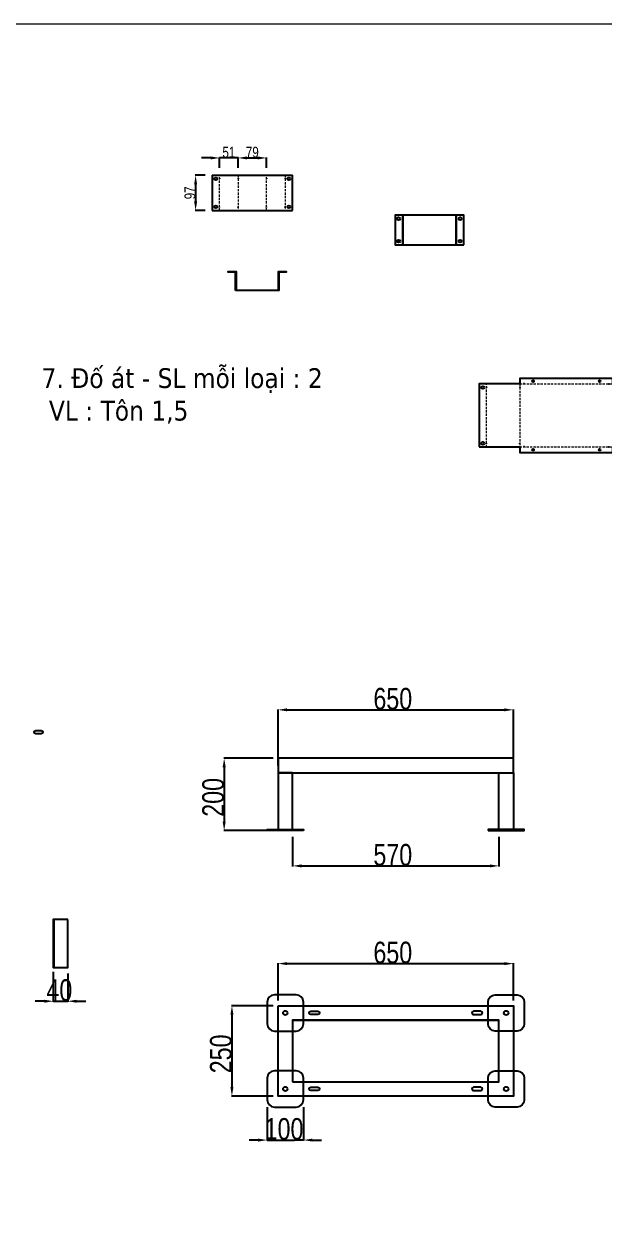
# Model space of a CAD drawing. Header units: inches. Extents: x 21 to 136330, y 8 to 58290.
# Drawn here: x 17136 to 18738, y 26894 to 30206 of the extents above; entities that cross this region are included whole.
import ezdxf
from ezdxf.enums import TextEntityAlignment as Align

# ---------------------------------------------------------------- set-up
doc = ezdxf.new("R2010")
doc.units = ezdxf.units.IN
doc.header["$MEASUREMENT"] = 0
doc.linetypes.add('HIDDEN', pattern=[9.525, 6.35, -3.175])
doc.layers.add('0 TĂNG CỨNG', color=7, linetype='Continuous', lineweight=15)
doc.layers.add('@.0.DM. NÉT ĐỨT', color=8, linetype='HIDDEN', lineweight=9)
for name, color, linetype, transparency in [('@.0.DM. KÍCH THƯỚC', 8, 'Continuous', 0.2), ('@.DM. KÍCH THƯỚC', 8, 'Continuous', 0.2), ('@.DM. KÍCH THƯỚC @ 1', 8, 'Continuous', 0.2)]:
    doc.layers.add(name, color=color, linetype=linetype, transparency=transparency)
doc.layers.add('@.0.DM. NÉT CHÍNH', color=7, linetype='Continuous')
doc.styles.add('ARIAL', font='arial.ttf')
doc.styles.add('Note Text (ISO)', font='tahoma.ttf')
doc.styles.add('roman', font='roman.shx', dxfattribs={"width": 0.8})
doc.styles.add('Tahoma (Input Text)', font='tahoma.ttf')
doc.dimstyles.new('Kích thước Duy Mạnh', dxfattribs={"dimtxt": 30, "dimasz": 25, "dimexe": 1.25, "dimexo": 20, "dimtad": 1, "dimdec": 1, "dimtxsty": 'roman', "dimcen": 2.5, "dimclrd": 8, "dimclre": 8, "dimclrt": 2, "dimadec": 0, "dimazin": 0, "dimtfac": 1, "dimtdec": 1, "dimtix": 1, "dimtmove": 0, "dimatfit": 3, "dimfxl": 1, "dimtfillclr": 1, "dimarcsym": 0})

# ---------------------------------------------------------------- blocks, each defined once
blk = doc.blocks.new('*U88')
at = {"color": 1}
for p, q in [((-50.9, 89.1), (-50.9, 87.1)), ((0, 89.1), (0, 87.1)), ((78.8, 89.1), (78.8, 87.1)), ((129.8, 89.1), (129.8, 87.1)), ((-50.9, 8.3), (-50.9, 10.3)), ((0, 8.3), (0, 10.3)), ((78.8, 8.3), (78.8, 10.3)), ((129.8, 8.3), (129.8, 10.3))]:
    blk.add_line(p, q, dxfattribs=at)
at = {"layer": '@.0.DM. NÉT CHÍNH'}
for p, q in [((-71.1, 97.4), (150, 97.4)), ((-71.1, 97.4), (-71.1, 0)), ((150, 0), (150, 97.4)), ((-71.1, 0), (150, 0))]:
    blk.add_line(p, q, dxfattribs=at)
for centre in [(-61.1, 87.4), (140, 87.4), (-61.1, 10), (140, 10)]:
    blk.add_circle(centre, 4, dxfattribs=at)
at = {"layer": '@.0.DM. NÉT ĐỨT'}
for p, q in [((-50.9, 0), (-50.9, 97.4)), ((0, 97.4), (0, 0)), ((78.8, 0), (78.8, 97.4)), ((129.8, 97.4), (129.8, 0))]:
    blk.add_line(p, q, dxfattribs=at)
blk = doc.blocks.new('*U68')
blk.add_circle((-11.5, 10), 1.5)
at = {"layer": '@.0.DM. NÉT CHÍNH'}
for p, q in [((-3, 82), (-21.5, 82)), ((-21.5, 82), (-21.5, 0)), ((-3, 82), (0, 82)), ((0, 0), (0, 82)), ((1.5, 82), (0, 82)), ((145.7, 82), (1.5, 82)), ((145.7, 82), (147.2, 82)), ((147.2, 82), (147.2, 0)), ((147.2, 82), (150.2, 82)), ((168.7, 82), (150.2, 82)), ((168.7, 0), (168.7, 82)), ((-21.5, 0), (-3, 0)), ((1.5, 0), (145.7, 0)), ((145.7, 0), (147.2, 0)), ((150.2, 0), (147.2, 0)), ((150.2, 0), (168.7, 0))]:
    blk.add_line(p, q, dxfattribs=at)
at = {"layer": '@.0.DM. NÉT CHÍNH', "color": 8}
for p, q in [((0, 82), (0, 0)), ((147.2, 0), (147.2, 82))]:
    blk.add_line(p, q, dxfattribs=at)
at = {"layer": '@.0.DM. NÉT CHÍNH'}
for points in [[(168.7, 0), (168.7, 82), (-21.5, 82), (-21.5, 0)], [(147.2, 0), (147.2, 82), (0, 82), (0, 0)]]:
    blk.add_lwpolyline(points, close=True, dxfattribs=at)
for centre in [(-11.5, 72), (158.7, 72), (-11.5, 10), (158.7, 10)]:
    blk.add_circle(centre, 4, dxfattribs=at)
blk = doc.blocks.new('*D600')
at = {"layer": '@.DM. KÍCH THƯỚC', "color": 8, "lineweight": -2, "transparency": 16777216}
for p, q in [((17636.2, 29788.1), (17608.8, 29788.1)), ((17636.2, 29690.6), (17608.8, 29690.6))]:
    blk.add_line(p, q, dxfattribs=at)
at = {"layer": '@.DM. KÍCH THƯỚC', "lineweight": -2, "transparency": 16777216}
blk.add_line((17610, 29763.1), (17610, 29715.6), dxfattribs=at)
at = {"layer": '@.DM. KÍCH THƯỚC', "transparency": 16777216}
for points in [[(17605.9, 29763.1), (17614.2, 29763.1), (17610, 29788.1)], [(17605.9, 29715.6), (17614.2, 29715.6), (17610, 29690.6)]]:
    blk.add_solid(points, dxfattribs=at)
at = {"layer": 'Defpoints', "color": 0, "transparency": 16777216}
for p in [(17656.2, 29788.1), (17610, 29690.6), (17656.2, 29690.6)]:
    blk.add_point(p, dxfattribs=at)
at = {"layer": '@.DM. KÍCH THƯỚC', "color": 2, "transparency": 16777216, "insert": (17594.4, 29739.4), "char_height": 30, "attachment_point": 5, "rotation": 90, "style": 'roman'}
blk.add_mtext('97', dxfattribs=at)
blk = doc.blocks.new('*D601')
at = {"layer": '@.DM. KÍCH THƯỚC', "lineweight": -2, "transparency": 16777216}
for p, q in [((17651.4, 29835.8), (17626.4, 29835.8)), ((17727.2, 29835.8), (17676.4, 29835.8)), ((17752.2, 29835.8), (17777.2, 29835.8))]:
    blk.add_line(p, q, dxfattribs=at)
at = {"layer": '@.DM. KÍCH THƯỚC', "color": 8, "lineweight": -2, "transparency": 16777216}
for p, q in [((17676.4, 29808.1), (17676.4, 29837)), ((17727.2, 29808.1), (17727.2, 29837))]:
    blk.add_line(p, q, dxfattribs=at)
at = {"layer": '@.DM. KÍCH THƯỚC', "transparency": 16777216}
for points in [[(17651.4, 29839.9), (17651.4, 29831.6), (17676.4, 29835.8)], [(17752.2, 29839.9), (17752.2, 29831.6), (17727.2, 29835.8)]]:
    blk.add_solid(points, dxfattribs=at)
at = {"layer": 'Defpoints', "color": 0, "transparency": 16777216}
for p in [(17676.4, 29835.8), (17676.4, 29788.1), (17727.2, 29788.1)]:
    blk.add_point(p, dxfattribs=at)
at = {"layer": '@.DM. KÍCH THƯỚC', "color": 2, "transparency": 16777216, "insert": (17701.8, 29851.4), "char_height": 30, "attachment_point": 5, "style": 'roman'}
blk.add_mtext('51', dxfattribs=at)
blk = doc.blocks.new('*D602')
at = {"layer": '@.DM. KÍCH THƯỚC', "color": 8, "lineweight": -2, "transparency": 16777216}
for p, q in [((17727.2, 29808.1), (17727.2, 29837)), ((17806.1, 29808.1), (17806.1, 29837))]:
    blk.add_line(p, q, dxfattribs=at)
at = {"layer": '@.DM. KÍCH THƯỚC', "lineweight": -2, "transparency": 16777216}
blk.add_line((17752.2, 29835.8), (17781.1, 29835.8), dxfattribs=at)
at = {"layer": '@.DM. KÍCH THƯỚC', "transparency": 16777216}
for points in [[(17752.2, 29839.9), (17752.2, 29831.6), (17727.2, 29835.8)], [(17781.1, 29839.9), (17781.1, 29831.6), (17806.1, 29835.8)]]:
    blk.add_solid(points, dxfattribs=at)
at = {"layer": 'Defpoints', "color": 0, "transparency": 16777216}
for p in [(17806.1, 29835.8), (17727.2, 29788.1), (17806.1, 29788.1)]:
    blk.add_point(p, dxfattribs=at)
at = {"layer": '@.DM. KÍCH THƯỚC', "color": 2, "transparency": 16777216, "insert": (17766.6, 29851.4), "char_height": 30, "attachment_point": 5, "style": 'roman'}
blk.add_mtext('79', dxfattribs=at)
blk = doc.blocks.new('*U85')
at = {"color": 1}
for p, q in [((-219.2, 117.2), (-219.2, 115.2)), ((-127.6, 117.2), (-127.6, 115.2)), ((-114.7, 125.5), (-116.7, 125.5)), ((117.5, 125.5), (119.5, 125.5)), ((130.3, 117.2), (130.3, 115.2)), ((181.2, 117.2), (181.2, 115.2)), ((-219.2, -40.4), (-219.2, -38.4)), ((-127.6, -40.4), (-127.6, -38.4)), ((-114.7, -48.7), (-116.7, -48.7)), ((117.5, -48.7), (119.5, -48.7)), ((130.3, -40.4), (130.3, -38.4)), ((181.2, -40.4), (181.2, -38.4))]:
    blk.add_line(p, q, dxfattribs=at)
at = {"layer": '@.0.DM. NÉT CHÍNH'}
blk.add_lwpolyline([(-239.4, -48.7), (-127.6, -48.7), (-127.6, -63.7), (129.8, -63.7), (129.8, -48.7), (201.4, -48.7), (201.4, 125.5), (129.8, 125.5), (129.8, 140.5), (-127.1, 140.5), (-127.1, 125.5), (-239.4, 125.5)], close=True, dxfattribs=at)
for centre in [(-229.4, 115.5), (191.4, 115.5), (-229.4, -38.7), (191.4, -38.7)]:
    blk.add_circle(centre, 4, dxfattribs=at)
at = {"layer": '@.0.DM. NÉT ĐỨT'}
for p, q in [((-219.2, -48.7), (-219.2, 125.5)), ((-127.6, 125.5), (-127.6, -48.7)), ((-127.1, 125.5), (129.8, 125.5)), ((130.3, 125.5), (130.3, -48.7)), ((181.2, 125.5), (181.2, -48.7)), ((-127.6, -48.7), (129.8, -48.7))]:
    blk.add_line(p, q, dxfattribs=at)
at = {"layer": '@.DM. KÍCH THƯỚC', "color": 0}
for centre in [(-90.6, 133), (93.3, 133), (-90.6, -56.2), (93.3, -56.2)]:
    blk.add_circle(centre, 2.5, dxfattribs=at)
blk = doc.blocks.new('*D593')
at = {"layer": '@.DM. KÍCH THƯỚC', "color": 8, "lineweight": -2, "transparency": 16777216}
for p, q in [((17216.9, 27587.7), (17216.9, 27505.7)), ((17256.9, 27583.4), (17256.9, 27505.7))]:
    blk.add_line(p, q, dxfattribs=at)
at = {"layer": '@.DM. KÍCH THƯỚC', "lineweight": -2, "transparency": 16777216}
for p, q in [((17191.9, 27507), (17166.9, 27507)), ((17216.9, 27507), (17256.9, 27507)), ((17281.9, 27507), (17306.9, 27507))]:
    blk.add_line(p, q, dxfattribs=at)
at = {"layer": '@.DM. KÍCH THƯỚC', "transparency": 16777216}
for points in [[(17191.9, 27511.1), (17191.9, 27502.8), (17216.9, 27507)], [(17281.9, 27511.1), (17281.9, 27502.8), (17256.9, 27507)]]:
    blk.add_solid(points, dxfattribs=at)
at = {"layer": 'Defpoints', "color": 0, "transparency": 16777216}
for p in [(17216.9, 27607.7), (17256.9, 27603.4), (17256.9, 27507)]:
    blk.add_point(p, dxfattribs=at)
at = {"layer": '@.DM. KÍCH THƯỚC', "color": 2, "transparency": 16777216, "insert": (17198, 27567.6), "char_height": 60, "attachment_point": 1, "style": 'roman'}
blk.add_mtext('40', dxfattribs=at)
blk = doc.blocks.new('*D652')
at = {"layer": '@.DM. KÍCH THƯỚC', "color": 8, "lineweight": -2, "transparency": 16777216}
for p, q in [((17823.8, 28178.1), (17687.7, 28178.1)), ((17807.8, 27978.1), (17687.7, 27978.1))]:
    blk.add_line(p, q, dxfattribs=at)
at = {"layer": '@.DM. KÍCH THƯỚC', "lineweight": -2, "transparency": 16777216}
blk.add_line((17688.9, 28153.1), (17688.9, 28003.1), dxfattribs=at)
at = {"layer": '@.DM. KÍCH THƯỚC', "transparency": 16777216}
for points in [[(17684.7, 28153.1), (17693.1, 28153.1), (17688.9, 28178.1)], [(17684.7, 28003.1), (17693.1, 28003.1), (17688.9, 27978.1)]]:
    blk.add_solid(points, dxfattribs=at)
at = {"layer": 'Defpoints', "color": 0, "transparency": 16777216}
for p in [(17843.8, 28178.1), (17688.9, 27978.1), (17827.8, 27978.1)]:
    blk.add_point(p, dxfattribs=at)
at = {"layer": '@.DM. KÍCH THƯỚC', "color": 2, "transparency": 16777216, "insert": (17628.3, 28016.4), "char_height": 60, "attachment_point": 1, "rotation": 90, "style": 'roman'}
blk.add_mtext('200', dxfattribs=at)
blk = doc.blocks.new('*D653')
at = {"layer": '@.DM. KÍCH THƯỚC', "color": 8, "lineweight": -2, "transparency": 16777216}
for p, q in [((17837.8, 28158.1), (17837.8, 28312.9)), ((18487.8, 28158.1), (18487.8, 28312.9))]:
    blk.add_line(p, q, dxfattribs=at)
at = {"layer": '@.DM. KÍCH THƯỚC', "lineweight": -2, "transparency": 16777216}
blk.add_line((17862.8, 28311.7), (18462.8, 28311.7), dxfattribs=at)
at = {"layer": '@.DM. KÍCH THƯỚC', "transparency": 16777216}
for points in [[(17862.8, 28315.8), (17862.8, 28307.5), (17837.8, 28311.7)], [(18462.8, 28315.8), (18462.8, 28307.5), (18487.8, 28311.7)]]:
    blk.add_solid(points, dxfattribs=at)
at = {"layer": 'Defpoints', "color": 0, "transparency": 16777216}
for p in [(18487.8, 28311.7), (17837.8, 28138.1), (18487.8, 28138.1)]:
    blk.add_point(p, dxfattribs=at)
at = {"layer": '@.DM. KÍCH THƯỚC', "color": 2, "transparency": 16777216, "insert": (18101.1, 28372.3), "char_height": 60, "attachment_point": 1, "style": 'roman'}
blk.add_mtext('650', dxfattribs=at)
blk = doc.blocks.new('*D654')
at = {"layer": '@.DM. KÍCH THƯỚC', "color": 8, "lineweight": -2, "transparency": 16777216}
for p, q in [((17823.8, 27494.7), (17709.1, 27494.7)), ((17823.8, 27244.7), (17709.1, 27244.7))]:
    blk.add_line(p, q, dxfattribs=at)
at = {"layer": '@.DM. KÍCH THƯỚC', "lineweight": -2, "transparency": 16777216}
blk.add_line((17710.3, 27469.7), (17710.3, 27269.7), dxfattribs=at)
at = {"layer": '@.DM. KÍCH THƯỚC', "transparency": 16777216}
for points in [[(17706.2, 27469.7), (17714.5, 27469.7), (17710.3, 27494.7)], [(17706.2, 27269.7), (17714.5, 27269.7), (17710.3, 27244.7)]]:
    blk.add_solid(points, dxfattribs=at)
at = {"layer": 'Defpoints', "color": 0, "transparency": 16777216}
for p in [(17843.8, 27494.7), (17710.3, 27244.7), (17843.8, 27244.7)]:
    blk.add_point(p, dxfattribs=at)
at = {"layer": '@.DM. KÍCH THƯỚC', "color": 2, "transparency": 16777216, "insert": (17649.7, 27308), "char_height": 60, "attachment_point": 1, "rotation": 90, "style": 'roman'}
blk.add_mtext('250', dxfattribs=at)
blk = doc.blocks.new('*D655')
at = {"layer": '@.DM. KÍCH THƯỚC', "color": 8, "lineweight": -2, "transparency": 16777216}
for p, q in [((17837.8, 27508.7), (17837.8, 27612)), ((18487.8, 27508.7), (18487.8, 27612))]:
    blk.add_line(p, q, dxfattribs=at)
at = {"layer": '@.DM. KÍCH THƯỚC', "lineweight": -2, "transparency": 16777216}
blk.add_line((17862.8, 27610.8), (18462.8, 27610.8), dxfattribs=at)
at = {"layer": '@.DM. KÍCH THƯỚC', "transparency": 16777216}
for points in [[(17862.8, 27615), (17862.8, 27606.6), (17837.8, 27610.8)], [(18462.8, 27615), (18462.8, 27606.6), (18487.8, 27610.8)]]:
    blk.add_solid(points, dxfattribs=at)
at = {"layer": 'Defpoints', "color": 0, "transparency": 16777216}
for p in [(18487.8, 27610.8), (17837.8, 27488.7), (18487.8, 27488.7)]:
    blk.add_point(p, dxfattribs=at)
at = {"layer": '@.DM. KÍCH THƯỚC', "color": 2, "transparency": 16777216, "insert": (18101.1, 27671.4), "char_height": 60, "attachment_point": 1, "style": 'roman'}
blk.add_mtext('650', dxfattribs=at)
blk = doc.blocks.new('*D656')
at = {"layer": '@.DM. KÍCH THƯỚC', "color": 8, "lineweight": -2, "transparency": 16777216}
for p, q in [((17807.8, 27214.7), (17807.8, 27122.3)), ((17907.8, 27214.7), (17907.8, 27122.3))]:
    blk.add_line(p, q, dxfattribs=at)
at = {"layer": '@.DM. KÍCH THƯỚC', "lineweight": -2, "transparency": 16777216}
for p, q in [((17782.8, 27123.5), (17757.8, 27123.5)), ((17807.8, 27123.5), (17832.8, 27123.5)), ((17832.8, 27123.5), (17882.8, 27123.5)), ((17907.8, 27123.5), (17882.8, 27123.5)), ((17932.8, 27123.5), (17957.8, 27123.5))]:
    blk.add_line(p, q, dxfattribs=at)
at = {"layer": '@.DM. KÍCH THƯỚC', "transparency": 16777216}
for points in [[(17782.8, 27127.7), (17782.8, 27119.4), (17807.8, 27123.5)], [(17932.8, 27127.7), (17932.8, 27119.4), (17907.8, 27123.5)]]:
    blk.add_solid(points, dxfattribs=at)
at = {"layer": 'Defpoints', "color": 0, "transparency": 16777216}
for p in [(17807.8, 27234.7), (17907.8, 27234.7), (17907.8, 27123.5)]:
    blk.add_point(p, dxfattribs=at)
at = {"layer": '@.DM. KÍCH THƯỚC', "color": 2, "transparency": 16777216, "insert": (17800.7, 27184.2), "char_height": 60, "attachment_point": 1, "style": 'roman'}
blk.add_mtext('100', dxfattribs=at)
blk = doc.blocks.new('*D657')
at = {"layer": '@.DM. KÍCH THƯỚC', "color": 8, "lineweight": -2, "transparency": 16777216}
for p, q in [((17877.8, 27961.1), (17877.8, 27879.4)), ((18447.8, 27961.1), (18447.8, 27879.4))]:
    blk.add_line(p, q, dxfattribs=at)
at = {"layer": '@.DM. KÍCH THƯỚC', "lineweight": -2, "transparency": 16777216}
blk.add_line((17902.8, 27880.7), (18422.8, 27880.7), dxfattribs=at)
at = {"layer": '@.DM. KÍCH THƯỚC', "transparency": 16777216}
for points in [[(17902.8, 27884.8), (17902.8, 27876.5), (17877.8, 27880.7)], [(18422.8, 27884.8), (18422.8, 27876.5), (18447.8, 27880.7)]]:
    blk.add_solid(points, dxfattribs=at)
at = {"layer": 'Defpoints', "color": 0, "transparency": 16777216}
for p in [(17877.8, 27981.1), (18447.8, 27981.1), (18447.8, 27880.7)]:
    blk.add_point(p, dxfattribs=at)
at = {"layer": '@.DM. KÍCH THƯỚC', "color": 2, "transparency": 16777216, "insert": (18101.1, 27941.3), "char_height": 60, "attachment_point": 1, "style": 'roman'}
blk.add_mtext('570', dxfattribs=at)
blk = doc.blocks.new('KHUNG KT1')
at = {"color": 7}
blk.add_lwpolyline([(0, 0), (7128, 0), (7128, -5040), (0, -5040)], close=True, dxfattribs=at)
at = {"color": 1, "style": 'Tahoma (Input Text)', "flags": 8}
for tag, p in [('#01', (328.9, -4851.1)), ('#03', (1514.7, -4846.3)), ('#05', (2819, -4851.1)), ('#07', (4424, -4851.1)), ('#09', (5172.9, -4851.1)), ('#02', (189.8, -4995.1)), ('#04', (1755.3, -4995.1)), ('#06', (2727.8, -4995.1)), ('#08', (4382.7, -4995.1)), ('#10', (5172.9, -4995.1))]:
    blk.add_attdef(tag, p, '', height=60, dxfattribs=at)
blk.add_attdef('#11', text='', height=60, dxfattribs=at).set_placement((6996, -4961.6), align=Align.CENTER)
at = {"layer": '0 TĂNG CỨNG', "color": 1, "style": 'ARIAL'}
blk.add_attdef('#12', (852.8, -4987.6), '', height=60, dxfattribs=at)

msp = doc.modelspace()

# ---------------------------------------------------------------- linework, layer by layer
at = {"layer": '@.0.DM. KÍCH THƯỚC'}
for points in [[(17837.8272, 27494.6841), (18487.8272, 27494.6841), (18487.8272, 27244.6841), (17837.8272, 27244.6841)], [(17877.8272, 27284.6841), (18447.8272, 27284.6841), (18447.8272, 27454.6841), (17877.8272, 27454.6841)]]:
    msp.add_lwpolyline(points, close=True, dxfattribs=at)
at = {"layer": '@.0.DM. NÉT CHÍNH'}
msp.add_line((17877.8272, 27454.6841), (18447.8272, 27454.6841), dxfattribs=at)
for points in [[(17720.1612, 29469.4453), (17720.1612, 29520.4453), (17700.1612, 29520.4453), (17700.1612, 29521.9453), (17721.6612, 29521.9453), (17721.6612, 29470.9453), (17838.6612, 29470.9453), (17838.6612, 29521.9453), (17860.1612, 29521.9453), (17860.1612, 29520.4453), (17840.1612, 29520.4453), (17840.1612, 29469.4453)], [(17837.8272, 28138.0721), (18487.8272, 28138.0721), (18487.8272, 28178.0721), (17837.8272, 28178.0721)], [(17837.8272, 27981.0721), (17877.8272, 27981.0721), (17877.8272, 28138.0721), (17837.8272, 28138.0721)], [(18487.8272, 27981.0721), (18447.8272, 27981.0721), (18447.8272, 28138.0721), (18487.8272, 28138.0721)], [(17907.8272, 27978.0721), (17807.8272, 27978.0721), (17807.8272, 27981.0721), (17907.8272, 27981.0721)], [(18417.8272, 27978.0721), (18517.8272, 27978.0721), (18517.8272, 27981.0721), (18417.8272, 27981.0721)]]:
    msp.add_lwpolyline(points, close=True, dxfattribs=at)
at = {"layer": '@.0.DM. NÉT CHÍNH', "color": 0}
msp.add_lwpolyline([(17168.5831, 28254.501), (17174.5831, 28254.501), (17183.5831, 28254.501, -1), (17183.5831, 28245.501), (17174.5831, 28245.501), (17168.5831, 28245.501, -1)], format="xyb", close=True, dxfattribs=at)
for points in [[(17256.8851, 27732.9937), (17216.8851, 27732.9937), (17216.8851, 27600.3867), (17256.8851, 27600.3867)], [(17256.8851, 27732.9937), (17218.3851, 27732.9937), (17218.3851, 27600.3867), (17256.8851, 27600.3867)]]:
    msp.add_lwpolyline(points, close=True, dxfattribs=at)
at = {"layer": '@.0.DM. NÉT CHÍNH'}
for points in [[(17827.8272, 27424.6841), (17837.8272, 27424.6841), (17887.8272, 27424.6841, 0.414213562), (17907.8272, 27444.6841), (17907.8272, 27454.6841), (17907.8272, 27504.6841, 0.414213562), (17887.8272, 27524.6841), (17827.8272, 27524.6841, 0.414213562), (17807.8272, 27504.6841), (17807.8272, 27444.6841, 0.414213562)], [(18497.8272, 27424.6841), (18487.8272, 27424.6841), (18437.8272, 27424.6841, -0.414213562), (18417.8272, 27444.6841), (18417.8272, 27454.6841), (18417.8272, 27504.6841, -0.414213562), (18437.8272, 27524.6841), (18497.8272, 27524.6841, -0.414213562), (18517.8272, 27504.6841), (18517.8272, 27444.6841, -0.414213562)], [(17947.8272, 27470.1841), (17927.8272, 27470.1841, -1), (17927.8272, 27479.1841), (17947.8272, 27479.1841, -1)], [(18377.8272, 27470.1841), (18397.8272, 27470.1841, 1), (18397.8272, 27479.1841), (18377.8272, 27479.1841, 1)], [(17827.8272, 27314.6841, 0.414213562), (17807.8272, 27294.6841), (17807.8272, 27234.6841, 0.414213562), (17827.8272, 27214.6841), (17887.8272, 27214.6841, 0.414213562), (17907.8272, 27234.6841), (17907.8272, 27244.6841), (17907.8272, 27294.6841, 0.414213562), (17887.8272, 27314.6841), (17837.8272, 27314.6841)], [(18497.8272, 27314.6841, -0.414213562), (18517.8272, 27294.6841), (18517.8272, 27234.6841, -0.414213562), (18497.8272, 27214.6841), (18437.8272, 27214.6841, -0.414213562), (18417.8272, 27234.6841), (18417.8272, 27244.6841), (18417.8272, 27294.6841, -0.414213562), (18437.8272, 27314.6841), (18487.8272, 27314.6841)], [(17927.8272, 27269.1841), (17947.8272, 27269.1841, -1), (17947.8272, 27260.1841), (17927.8272, 27260.1841, -1)], [(18397.8272, 27269.1841), (18377.8272, 27269.1841, 1), (18377.8272, 27260.1841), (18397.8272, 27260.1841, 1)]]:
    msp.add_lwpolyline(points, format="xyb", close=True, dxfattribs=at)
for centre in [(17857.8272, 27474.6841), (18467.8272, 27474.6841), (17857.8272, 27264.6841), (18467.8272, 27264.6841)]:
    msp.add_circle(centre, 6, dxfattribs=at)

# ---------------------------------------------------------------- block references
at = {"layer": '0 TĂNG CỨNG', "color": 1, "xscale": 0.8792977987369557, "yscale": 0.8792977987369557, "zscale": 0.8792977987369557}
msp.add_blockref('KHUNG KT1', (14211.181, 30205.7146), dxfattribs=at)
at = {"layer": '@.0.DM. NÉT CHÍNH'}
for name, p in [('*U88', (17727.2415, 29690.6462)), ('*U68', (18182.3652, 29595.9383))]:
    msp.add_blockref(name, p, dxfattribs=at)
at = {"layer": '@.DM. KÍCH THƯỚC', "color": 0}
msp.add_blockref('*U85', (18632.7525, 29086.2281), dxfattribs=at)

# ---------------------------------------------------------------- texts
at = {"layer": '@.0.DM. NÉT CHÍNH', "color": 1, "insert": (17184.4681, 29255.0703), "char_height": 54.599999, "width": 1071.215039, "attachment_point": 1, "line_spacing_factor": 0.987884, "style": 'Note Text (ISO)'}
msp.add_mtext('7. Đố át - SL mỗi loại : 2\\P VL : Tôn 1,5', dxfattribs=at)

# ---------------------------------------------------------------- dimensions: what is measured, and where the dimension line sits
at = {"layer": '@.DM. KÍCH THƯỚC @ 1', "color": 0}
for base, p2, picture, middle in [((17676.3778, 29835.7775), (17676.3778, 29788.0916), '*D601', (17701.8096, 29851.4025)), ((17806.0569, 29835.7775), (17806.0569, 29788.0916), '*D602', (17766.6492, 29851.4025))]:
    dim = msp.add_linear_dim(base=base, p1=(17727.2415, 29788.0916), p2=p2, dimstyle='Kích thước Duy Mạnh', override={"dimscale": 1, "dimdec": 0, "dimclrd": 256, "dimtdec": 0, "dimtix": 1, "dimtofl": 1, "dimtmove": 0, "dimatfit": 3}, dxfattribs=at)
    dim.commit()
    dim.dimension.update_dxf_attribs({"geometry": picture, "text_midpoint": middle})
dim = msp.add_linear_dim(base=(17610.037, 29690.6462), p1=(17656.1813, 29788.0916), p2=(17656.1813, 29690.6462), angle=90, dimstyle='Kích thước Duy Mạnh', override={"dimscale": 1, "dimdec": 0, "dimclrd": 256, "dimtdec": 0, "dimtix": 1, "dimtofl": 1, "dimtmove": 0, "dimatfit": 3}, dxfattribs=at)
dim.commit()
dim.dimension.update_dxf_attribs({"geometry": '*D600', "text_midpoint": (17594.412, 29739.3689)})
for base, p1, p2, picture, middle in [((18487.8272, 28311.6698), (17837.8272, 28138.0721), (18487.8272, 28138.0721), '*D653', (18162.8272, 28311.6698)), ((18487.8272, 27610.7865), (17837.8272, 27488.6841), (18487.8272, 27488.6841), '*D655', (18162.8272, 27610.7865))]:
    dim = msp.add_linear_dim(base=base, p1=p1, p2=p2, dimstyle='Kích thước Duy Mạnh', override={"dimscale": 1, "dimtxt": 60, "dimdec": 0, "dimclrd": 256, "dimtdec": 0, "dimtix": 1, "dimtofl": 0, "dimtmove": 0, "dimatfit": 1}, dxfattribs=at)
    dim.commit()
    dim.dimension.update_dxf_attribs({"geometry": picture, "text_midpoint": middle, "dimtype": 128})
for base, p1, p2, angle, override, picture, middle in [((17688.9117, 27978.0721), (17843.8272, 28178.0721), (17827.8272, 27978.0721), 270, {"dimscale": 1, "dimtxt": 60, "dimdec": 0, "dimclrd": 256, "dimtdec": 0, "dimtix": 1, "dimtofl": 0, "dimtmove": 0, "dimatfit": 1}, '*D652', (17688.9117, 28078.0721)), ((18447.8272, 27880.6534), (17877.8272, 27981.0721), (18447.8272, 27981.0721), 180, {"dimscale": 1, "dimtxt": 60, "dimdec": 0, "dimclrd": 256, "dimtdec": 0, "dimtix": 1, "dimtofl": 0, "dimtmove": 0, "dimatfit": 1}, '*D657', (18162.8272, 27880.6534)), ((17256.8851, 27506.9631), (17216.8851, 27607.6902), (17256.8851, 27603.3867), 180, {"dimscale": 1, "dimtxt": 60, "dimdec": 0, "dimclrd": 256, "dimtdec": 0, "dimtix": 1, "dimtofl": 1, "dimtmove": 0, "dimatfit": 1}, '*D593', (17236.8851, 27506.9631)), ((17710.3408, 27244.6841), (17843.8272, 27494.6841), (17843.8272, 27244.6841), 270, {"dimscale": 1, "dimtxt": 60, "dimdec": 0, "dimclrd": 256, "dimtdec": 0, "dimtix": 1, "dimtofl": 0, "dimtmove": 0, "dimatfit": 1}, '*D654', (17710.3408, 27369.6841)), ((17907.8272, 27123.5403), (17807.8272, 27234.6841), (17907.8272, 27234.6841), 180, {"dimscale": 1, "dimtxt": 60, "dimdec": 0, "dimclrd": 256, "dimtdec": 0, "dimtix": 1, "dimtofl": 0, "dimtmove": 0, "dimatfit": 3}, '*D656', (17857.8272, 27123.5403))]:
    dim = msp.add_linear_dim(base=base, p1=p1, p2=p2, angle=angle, dimstyle='Kích thước Duy Mạnh', override=override, dxfattribs=at)
    dim.commit()
    dim.dimension.update_dxf_attribs({"geometry": picture, "text_midpoint": middle, "dimtype": 128})

doc.saveas('drawing.dxf')
